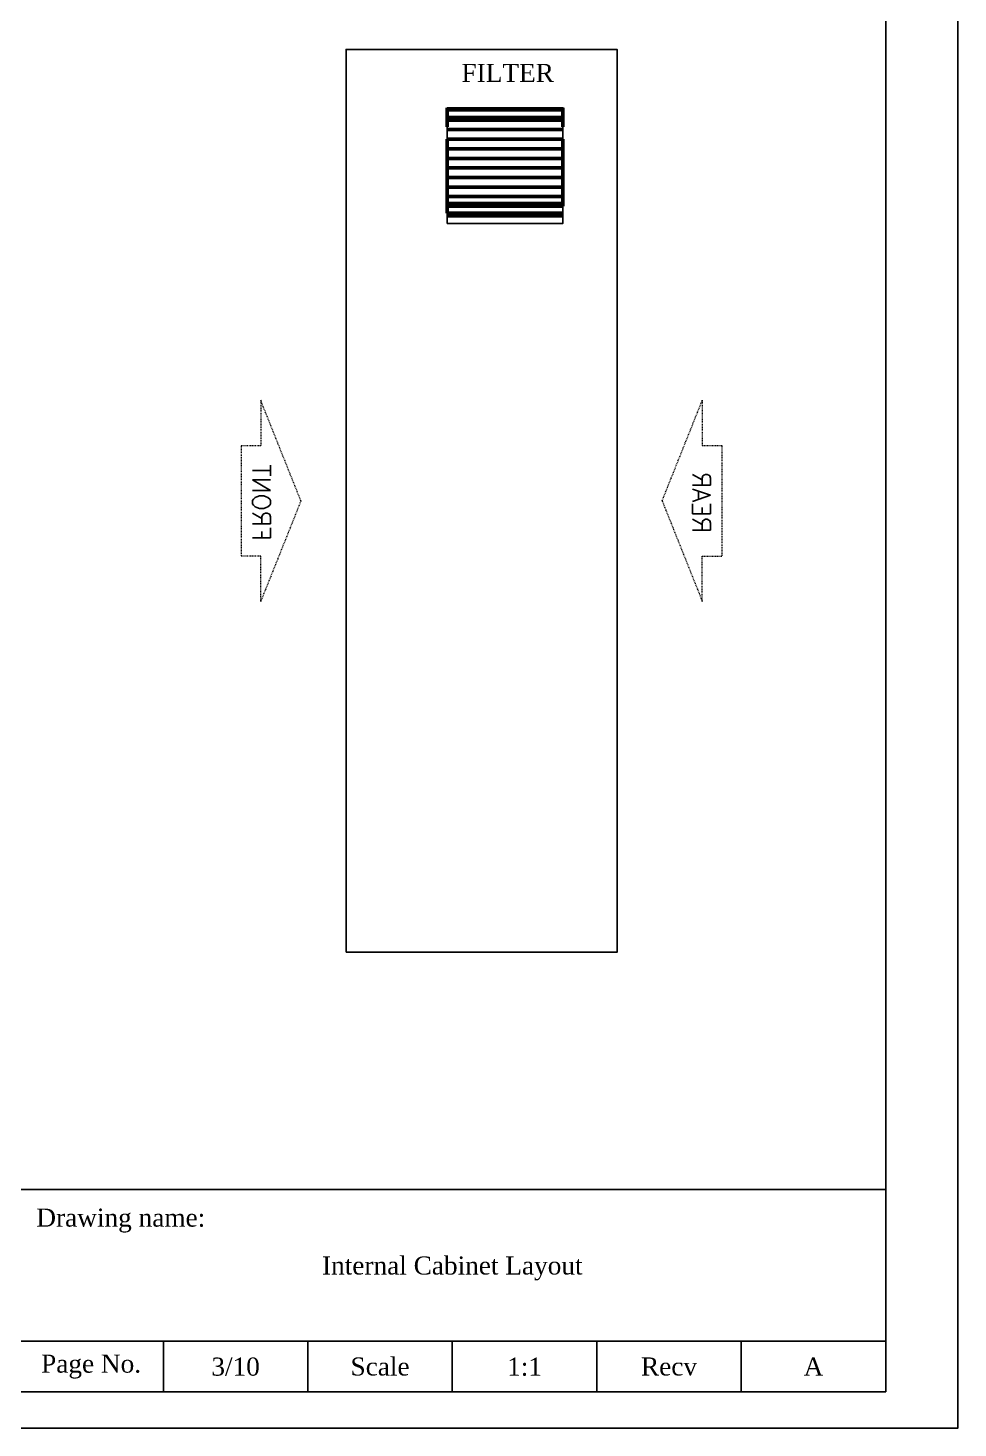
# Model space of a CAD drawing. Header units: millimetres. Extents: x 0 to 900, y 0 to 297.
# Drawn here: x 771.3 to 900, y 0 to 193.8 of the extents above; entities that cross this region are included whole.
import ezdxf
from ezdxf.enums import TextEntityAlignment as Align

# ---------------------------------------------------------------- set-up
doc = ezdxf.new("R2010")
doc.units = ezdxf.units.MM
doc.linetypes.add('PHANTOM', pattern=[2.5, 1.25, -0.25, 0.25, -0.25, 0.25, -0.25])
for name, color, linetype, lineweight in [('6', 6, 'PHANTOM', 9), ('TEXT', 7, 'Continuous', 9), ('외형선(ISO)', 7, 'Continuous', 50)]:
    doc.layers.add(name, color=color, linetype=linetype, lineweight=lineweight)
doc.layers.add('Frame_text', color=3, linetype='Continuous')
doc.styles.add('F20', font='times.ttf', dxfattribs={"height": 20})
doc.styles.add('ROMANS', font='romans.shx', dxfattribs={"width": 0.7, "bigfont": 'whgtxt.shx'})
doc.styles.get("Standard").update_dxf_attribs({"font": 'times.ttf', "height": 2.5})

# ---------------------------------------------------------------- blocks, each defined once
blk = doc.blocks.new('A3_BLOCK')
for p, q in [((410, 287), (410, 5)), ((410, 33), (10, 33)), ((410, 12), (170, 12)), ((310, 12), (310, 5)), ((330, 12), (330, 5)), ((350, 12), (350, 5)), ((370, 12), (370, 5)), ((390, 12), (390, 5)), ((410, 5), (10, 5))]:
    blk.add_line(p, q)
at = {"layer": 'Frame_text'}
blk.add_lwpolyline([(0, 0), (0, 297), (420, 297), (420, 0), (0, 0)], close=True, dxfattribs=at)
at = {"char_height": 2.5}
for s, width, insert, attachment_point in [('Drawing name:', 24.4615, (292.42, 30.38), 1), ('Page No.', 19.9366, (300, 8.5), 5), ('Scale', 19.9366, (340, 8.5), 5), ('Recv', 19.9366, (380, 8.5), 5)]:
    blk.add_mtext_dynamic_manual_height_columns(s, width=width, gutter_width=25, heights=[0], dxfattribs=dict(at, insert=insert, attachment_point=attachment_point))
at = {"layer": 'Frame_text'}
for tag, p in [('DESIGNED', (225, 22.5)), ('DESIGNED_DATE', (270, 22.5)), ('DRAWING_NAME', (350, 22.5)), ('PROJECT_NAME', (90, 19)), ('CHECKED', (225, 15.5)), ('CHECKED_DATE', (270, 15.5)), ('APPROVED', (225, 8.5)), ('APPROVED_DATE', (270, 8.5)), ('PAGE', (320, 8.5)), ('SCALE', (360, 8.5)), ('RECV', (400, 8.5))]:
    blk.add_attdef(tag, text='', height=2.5, dxfattribs=at).set_placement(p, align=Align.MIDDLE_CENTER)
blk = doc.blocks.new('FAN_BLOCK')
blk.add_lwpolyline([(2155.9, 2239.5), (2284, 2239.5), (2284, 2367.5), (2155.9, 2367.5)], close=True)
at = {"layer": '외형선(ISO)', "color": 0}
for p, q in [((2155.9, 2367.5), (2155.9, 2356.9)), ((2155.9, 2367.5), (2155.9, 2356.9)), ((2155.9, 2367.5), (2155.9, 2356.9)), ((2155.9, 2367.5), (2155.9, 2356.9)), ((2155.9, 2367.5), (2155.9, 2356.9)), ((2155.9, 2367.5), (2155.9, 2356.9)), ((2155.9, 2367.5), (2155.9, 2356.9)), ((2155.9, 2367.5), (2155.9, 2356.9)), ((2155.9, 2365.3), (2284, 2365.3)), ((2155.9, 2365.3), (2155.9, 2353.9)), ((2155.9, 2365.3), (2284, 2365.3)), ((2155.9, 2365.3), (2155.9, 2353.9)), ((2155.9, 2365.3), (2284, 2365.3)), ((2155.9, 2365.3), (2155.9, 2353.9)), ((2155.9, 2365.3), (2284, 2365.3)), ((2155.9, 2365.3), (2155.9, 2353.9)), ((2155.9, 2365.3), (2284, 2365.3)), ((2155.9, 2365.3), (2155.9, 2353.9)), ((2155.9, 2365.3), (2284, 2365.3)), ((2155.9, 2365.3), (2155.9, 2353.9)), ((2155.9, 2365.3), (2284, 2365.3)), ((2155.9, 2365.3), (2155.9, 2353.9)), ((2155.9, 2365.3), (2284, 2365.3)), ((2155.9, 2365.3), (2155.9, 2353.9)), ((2284, 2367.5), (2284, 2356.9)), ((2284, 2367.5), (2284, 2356.9)), ((2284, 2367.5), (2284, 2356.9)), ((2284, 2367.5), (2284, 2356.9)), ((2284, 2367.5), (2284, 2356.9)), ((2284, 2367.5), (2284, 2356.9)), ((2284, 2367.5), (2284, 2356.9)), ((2284, 2367.5), (2284, 2356.9)), ((2284, 2365.3), (2284, 2353.9)), ((2284, 2365.3), (2284, 2353.9)), ((2284, 2365.3), (2284, 2353.9)), ((2284, 2365.3), (2284, 2353.9)), ((2284, 2365.3), (2284, 2353.9)), ((2284, 2365.3), (2284, 2353.9)), ((2284, 2365.3), (2284, 2353.9)), ((2284, 2365.3), (2284, 2353.9)), ((2155.9, 2356.9), (2284, 2356.9)), ((2155.9, 2356.9), (2155.9, 2346.3)), ((2155.9, 2356.9), (2284, 2356.9)), ((2155.9, 2356.9), (2155.9, 2346.3)), ((2155.9, 2356.9), (2284, 2356.9)), ((2155.9, 2356.9), (2155.9, 2346.3)), ((2155.9, 2356.9), (2284, 2356.9)), ((2155.9, 2356.9), (2155.9, 2346.3)), ((2155.9, 2356.9), (2284, 2356.9)), ((2155.9, 2356.9), (2155.9, 2346.3)), ((2155.9, 2356.9), (2284, 2356.9)), ((2155.9, 2356.9), (2155.9, 2346.3)), ((2155.9, 2356.9), (2284, 2356.9)), ((2155.9, 2356.9), (2155.9, 2346.3)), ((2155.9, 2356.9), (2155.9, 2346.3)), ((2155.9, 2353.9), (2284, 2353.9)), ((2155.9, 2353.9), (2284, 2353.9)), ((2155.9, 2353.9), (2284, 2353.9)), ((2155.9, 2353.9), (2284, 2353.9)), ((2155.9, 2353.9), (2284, 2353.9)), ((2155.9, 2353.9), (2284, 2353.9)), ((2155.9, 2353.9), (2284, 2353.9)), ((2155.9, 2353.9), (2284, 2353.9)), ((2155.9, 2343.3), (2284, 2343.3)), ((2284, 2356.9), (2284, 2346.3)), ((2284, 2356.9), (2284, 2346.3)), ((2284, 2356.9), (2284, 2346.3)), ((2284, 2356.9), (2284, 2346.3)), ((2284, 2356.9), (2284, 2346.3)), ((2284, 2356.9), (2284, 2346.3)), ((2284, 2356.9), (2284, 2346.3)), ((2284, 2356.9), (2284, 2346.3)), ((2155.9, 2332.7), (2284, 2332.7)), ((2155.9, 2332.7), (2155.9, 2322.1)), ((2155.9, 2332.7), (2284, 2332.7)), ((2155.9, 2332.7), (2155.9, 2322.1)), ((2155.9, 2332.7), (2284, 2332.7)), ((2155.9, 2332.7), (2155.9, 2322.1)), ((2155.9, 2332.7), (2284, 2332.7)), ((2155.9, 2332.7), (2155.9, 2322.1)), ((2155.9, 2332.7), (2284, 2332.7)), ((2155.9, 2332.7), (2155.9, 2322.1)), ((2155.9, 2332.7), (2284, 2332.7)), ((2155.9, 2332.7), (2155.9, 2322.1)), ((2155.9, 2332.7), (2284, 2332.7)), ((2155.9, 2332.7), (2155.9, 2322.1)), ((2155.9, 2332.7), (2284, 2332.7)), ((2155.9, 2332.7), (2155.9, 2322.1)), ((2284, 2332.7), (2284, 2322.1)), ((2284, 2332.7), (2284, 2322.1)), ((2284, 2332.7), (2284, 2322.1)), ((2284, 2332.7), (2284, 2322.1)), ((2284, 2332.7), (2284, 2322.1)), ((2284, 2332.7), (2284, 2322.1)), ((2284, 2332.7), (2284, 2322.1)), ((2284, 2332.7), (2284, 2322.1)), ((2155.9, 2322.1), (2284, 2322.1)), ((2155.9, 2322.1), (2155.9, 2311.5)), ((2155.9, 2322.1), (2284, 2322.1)), ((2155.9, 2322.1), (2155.9, 2311.5)), ((2155.9, 2322.1), (2284, 2322.1)), ((2155.9, 2322.1), (2155.9, 2311.5)), ((2155.9, 2322.1), (2284, 2322.1)), ((2155.9, 2322.1), (2155.9, 2311.5)), ((2155.9, 2322.1), (2284, 2322.1)), ((2155.9, 2322.1), (2155.9, 2311.5)), ((2155.9, 2322.1), (2284, 2322.1)), ((2155.9, 2322.1), (2155.9, 2311.5)), ((2155.9, 2322.1), (2284, 2322.1)), ((2155.9, 2322.1), (2155.9, 2311.5)), ((2155.9, 2322.1), (2284, 2322.1)), ((2155.9, 2322.1), (2155.9, 2311.5)), ((2155.9, 2311.5), (2284, 2311.5)), ((2155.9, 2311.5), (2155.9, 2300.9)), ((2155.9, 2311.5), (2284, 2311.5)), ((2155.9, 2311.5), (2155.9, 2300.9)), ((2155.9, 2311.5), (2284, 2311.5)), ((2155.9, 2311.5), (2155.9, 2300.9)), ((2155.9, 2311.5), (2284, 2311.5)), ((2155.9, 2311.5), (2155.9, 2300.9)), ((2155.9, 2311.5), (2284, 2311.5)), ((2155.9, 2311.5), (2155.9, 2300.9)), ((2155.9, 2311.5), (2284, 2311.5)), ((2155.9, 2311.5), (2155.9, 2300.9)), ((2155.9, 2311.5), (2284, 2311.5)), ((2155.9, 2311.5), (2155.9, 2300.9)), ((2155.9, 2311.5), (2284, 2311.5)), ((2155.9, 2311.5), (2155.9, 2300.9)), ((2284, 2322.1), (2284, 2311.5)), ((2284, 2322.1), (2284, 2311.5)), ((2284, 2322.1), (2284, 2311.5)), ((2284, 2322.1), (2284, 2311.5)), ((2284, 2322.1), (2284, 2311.5)), ((2284, 2322.1), (2284, 2311.5)), ((2284, 2322.1), (2284, 2311.5)), ((2284, 2322.1), (2284, 2311.5)), ((2284, 2311.5), (2284, 2300.9)), ((2284, 2311.5), (2284, 2300.9)), ((2284, 2311.5), (2284, 2300.9)), ((2284, 2311.5), (2284, 2300.9)), ((2284, 2311.5), (2284, 2300.9)), ((2284, 2311.5), (2284, 2300.9)), ((2284, 2311.5), (2284, 2300.9)), ((2284, 2311.5), (2284, 2300.9)), ((2155.9, 2300.9), (2284, 2300.9)), ((2155.9, 2300.9), (2155.9, 2290.3)), ((2155.9, 2300.9), (2284, 2300.9)), ((2155.9, 2300.9), (2155.9, 2290.3)), ((2155.9, 2300.9), (2284, 2300.9)), ((2155.9, 2300.9), (2155.9, 2290.3)), ((2155.9, 2300.9), (2284, 2300.9)), ((2155.9, 2300.9), (2155.9, 2290.3)), ((2155.9, 2300.9), (2284, 2300.9)), ((2155.9, 2300.9), (2155.9, 2290.3)), ((2155.9, 2300.9), (2284, 2300.9)), ((2155.9, 2300.9), (2155.9, 2290.3)), ((2155.9, 2300.9), (2284, 2300.9)), ((2155.9, 2300.9), (2155.9, 2290.3)), ((2155.9, 2300.9), (2284, 2300.9)), ((2155.9, 2300.9), (2155.9, 2290.3)), ((2284, 2300.9), (2284, 2290.3)), ((2284, 2300.9), (2284, 2290.3)), ((2284, 2300.9), (2284, 2290.3)), ((2284, 2300.9), (2284, 2290.3)), ((2284, 2300.9), (2284, 2290.3)), ((2284, 2300.9), (2284, 2290.3)), ((2284, 2300.9), (2284, 2290.3)), ((2284, 2300.9), (2284, 2290.3)), ((2155.9, 2290.3), (2284, 2290.3)), ((2155.9, 2290.3), (2155.9, 2279.7)), ((2155.9, 2290.3), (2284, 2290.3)), ((2155.9, 2290.3), (2155.9, 2279.7)), ((2155.9, 2290.3), (2284, 2290.3)), ((2155.9, 2290.3), (2155.9, 2279.7)), ((2155.9, 2290.3), (2284, 2290.3)), ((2155.9, 2290.3), (2155.9, 2279.7)), ((2155.9, 2290.3), (2284, 2290.3)), ((2155.9, 2290.3), (2155.9, 2279.7)), ((2155.9, 2290.3), (2284, 2290.3)), ((2155.9, 2290.3), (2155.9, 2279.7)), ((2155.9, 2290.3), (2284, 2290.3)), ((2155.9, 2290.3), (2155.9, 2279.7)), ((2155.9, 2290.3), (2284, 2290.3)), ((2155.9, 2290.3), (2155.9, 2279.7)), ((2155.9, 2279.7), (2284, 2279.7)), ((2155.9, 2279.7), (2155.9, 2269.1)), ((2155.9, 2279.7), (2284, 2279.7)), ((2155.9, 2279.7), (2155.9, 2269.1)), ((2155.9, 2279.7), (2284, 2279.7)), ((2155.9, 2279.7), (2155.9, 2269.1)), ((2155.9, 2279.7), (2284, 2279.7)), ((2155.9, 2279.7), (2155.9, 2269.1)), ((2155.9, 2279.7), (2284, 2279.7)), ((2155.9, 2279.7), (2155.9, 2269.1)), ((2155.9, 2279.7), (2284, 2279.7)), ((2155.9, 2279.7), (2155.9, 2269.1)), ((2155.9, 2279.7), (2284, 2279.7)), ((2155.9, 2279.7), (2155.9, 2269.1)), ((2155.9, 2279.7), (2284, 2279.7)), ((2155.9, 2279.7), (2155.9, 2269.1)), ((2284, 2290.3), (2284, 2279.7)), ((2284, 2290.3), (2284, 2279.7)), ((2284, 2290.3), (2284, 2279.7)), ((2284, 2290.3), (2284, 2279.7)), ((2284, 2290.3), (2284, 2279.7)), ((2284, 2290.3), (2284, 2279.7)), ((2284, 2290.3), (2284, 2279.7)), ((2284, 2290.3), (2284, 2279.7)), ((2284, 2279.7), (2284, 2269.1)), ((2284, 2279.7), (2284, 2269.1)), ((2284, 2279.7), (2284, 2269.1)), ((2284, 2279.7), (2284, 2269.1)), ((2284, 2279.7), (2284, 2269.1)), ((2284, 2279.7), (2284, 2269.1)), ((2284, 2279.7), (2284, 2269.1)), ((2284, 2279.7), (2284, 2269.1)), ((2155.9, 2272.1), (2155.9, 2261.5)), ((2155.9, 2272.1), (2155.9, 2261.5)), ((2155.9, 2272.1), (2155.9, 2261.5)), ((2155.9, 2272.1), (2155.9, 2261.5)), ((2155.9, 2272.1), (2155.9, 2261.5)), ((2155.9, 2272.1), (2155.9, 2261.5)), ((2155.9, 2272.1), (2155.9, 2261.5)), ((2155.9, 2272.1), (2155.9, 2261.5)), ((2155.9, 2269.1), (2284, 2269.1)), ((2155.9, 2269.1), (2155.9, 2258.5)), ((2155.9, 2269.1), (2284, 2269.1)), ((2155.9, 2269.1), (2155.9, 2258.5)), ((2155.9, 2269.1), (2284, 2269.1)), ((2155.9, 2269.1), (2155.9, 2258.5)), ((2155.9, 2269.1), (2284, 2269.1)), ((2155.9, 2269.1), (2155.9, 2258.5)), ((2155.9, 2269.1), (2284, 2269.1)), ((2155.9, 2269.1), (2155.9, 2258.5)), ((2155.9, 2269.1), (2284, 2269.1)), ((2155.9, 2269.1), (2155.9, 2258.5)), ((2155.9, 2269.1), (2284, 2269.1)), ((2155.9, 2269.1), (2155.9, 2258.5)), ((2155.9, 2269.1), (2284, 2269.1)), ((2155.9, 2269.1), (2155.9, 2258.5)), ((2284, 2272.1), (2284, 2261.5)), ((2284, 2272.1), (2284, 2261.5)), ((2284, 2272.1), (2284, 2261.5)), ((2284, 2272.1), (2284, 2261.5)), ((2284, 2272.1), (2284, 2261.5)), ((2284, 2272.1), (2284, 2261.5)), ((2284, 2272.1), (2284, 2261.5)), ((2284, 2272.1), (2284, 2261.5)), ((2284, 2269.1), (2284, 2258.5)), ((2284, 2269.1), (2284, 2258.5)), ((2284, 2269.1), (2284, 2258.5)), ((2284, 2269.1), (2284, 2258.5)), ((2284, 2269.1), (2284, 2258.5)), ((2284, 2269.1), (2284, 2258.5)), ((2284, 2269.1), (2284, 2258.5)), ((2284, 2269.1), (2284, 2258.5)), ((2155.9, 2261.5), (2284, 2261.5)), ((2155.9, 2261.5), (2155.9, 2250.9)), ((2155.9, 2261.5), (2284, 2261.5)), ((2155.9, 2261.5), (2155.9, 2250.9)), ((2155.9, 2261.5), (2284, 2261.5)), ((2155.9, 2261.5), (2155.9, 2250.9)), ((2155.9, 2261.5), (2284, 2261.5)), ((2155.9, 2261.5), (2155.9, 2250.9)), ((2155.9, 2261.5), (2284, 2261.5)), ((2155.9, 2261.5), (2155.9, 2250.9)), ((2155.9, 2261.5), (2284, 2261.5)), ((2155.9, 2261.5), (2155.9, 2250.9)), ((2155.9, 2261.5), (2284, 2261.5)), ((2155.9, 2261.5), (2155.9, 2250.9)), ((2155.9, 2261.5), (2155.9, 2250.9)), ((2155.9, 2258.5), (2284, 2258.5)), ((2155.9, 2258.5), (2284, 2258.5)), ((2155.9, 2258.5), (2284, 2258.5)), ((2155.9, 2258.5), (2284, 2258.5)), ((2155.9, 2258.5), (2284, 2258.5)), ((2155.9, 2258.5), (2284, 2258.5)), ((2155.9, 2258.5), (2284, 2258.5)), ((2155.9, 2258.5), (2284, 2258.5)), ((2284, 2250.9), (2155.9, 2250.9)), ((2284, 2250.9), (2155.9, 2250.9)), ((2284, 2250.9), (2155.9, 2250.9)), ((2284, 2250.9), (2155.9, 2250.9)), ((2284, 2250.9), (2155.9, 2250.9)), ((2284, 2250.9), (2155.9, 2250.9)), ((2284, 2250.9), (2155.9, 2250.9)), ((2284, 2250.9), (2155.9, 2250.9)), ((2155.9, 2247.9), (2284, 2247.9))]:
    blk.add_line(p, q, dxfattribs=at)
blk = doc.blocks.new('FONT BLOCK')
at = {"layer": '6', "color": 4}
for p, q in [((3172.9, 1329.3, -0.3), (3217.4, 1440.7, -0.3)), ((3217.4, 1440.7, -0.3), (3217.4, 1390.4, -0.3)), ((3217.4, 1390.4, -0.3), (3238.9, 1390.4, -0.3)), ((3238.9, 1390.4, -0.3), (3238.9, 1268.1, -0.3)), ((3172.9, 1329.3, -0.3), (3217.4, 1217.9, -0.3)), ((3217.4, 1217.9, -0.3), (3217.4, 1268.1, -0.3)), ((3217.4, 1268.1, -0.3), (3238.9, 1268.1, -0.3))]:
    blk.add_line(p, q, dxfattribs=at)
at = {"layer": 'TEXT', "style": 'ROMANS'}
blk.add_text('FRONT', height=20, rotation=90, dxfattribs=at).set_placement((3216.5, 1327.4, -0.3), align=Align.MIDDLE_CENTER)
blk = doc.blocks.new('REAL_BLOCK')
at = {"layer": '6', "color": 4}
for p, q in [((2862.2, 1331.5, -0.5), (2817.7, 1442.9, -0.5)), ((2817.7, 1442.9, -0.5), (2817.7, 1392.7, -0.5)), ((2796.1, 1392.7, -0.5), (2796.1, 1270.4, -0.5)), ((2817.7, 1392.7, -0.5), (2796.1, 1392.7, -0.5)), ((2862.2, 1331.5, -0.5), (2817.7, 1220.2, -0.5)), ((2817.7, 1270.4, -0.5), (2796.1, 1270.4, -0.5)), ((2817.7, 1220.2, -0.5), (2817.7, 1270.4, -0.5))]:
    blk.add_line(p, q, dxfattribs=at)
at = {"layer": 'TEXT', "style": 'ROMANS'}
blk.add_text('REAR', height=20, rotation=90, dxfattribs=at).set_placement((2818.5, 1329.6, -0.5), align=Align.MIDDLE_CENTER)

msp = doc.modelspace()

# ---------------------------------------------------------------- linework, layer by layer
msp.add_lwpolyline([(815.29864806, 65.86792821), (852.79864806, 65.86792821), (852.79864806, 190.86792821), (815.29864806, 190.86792821)], close=True)

# ---------------------------------------------------------------- block references
ref = msp.add_blockref('A3_BLOCK', (480, 0))
ref.add_attrib('SCALE', '1:1', dxfattribs={"layer": 'Frame_text', "height": 2.5}).set_placement((840, 8.5), align=Align.MIDDLE_CENTER)
ref.add_attrib('RECV', 'A', dxfattribs={"layer": 'Frame_text', "height": 2.5}).set_placement((880, 8.5), align=Align.MIDDLE_CENTER)
ref.add_attrib('PAGE', '3/10', dxfattribs={"layer": 'Frame_text', "height": 2.5}).set_placement((800, 8.5), align=Align.MIDDLE_CENTER)
ref.add_attrib('DRAWING_NAME', 'Internal Cabinet Layout', dxfattribs={"layer": 'Frame_text', "height": 2.5}).set_placement((830, 22.5), align=Align.MIDDLE_CENTER)
at = {"yscale": 0.125, "zscale": 0.125}
for name, p, xscale in [('FAN_BLOCK', (559.80416095, -113.15042392), 0.125), ('FONT BLOCK', (1205.65578229, -37.79227015, 0.0375), -0.125), ('REAL_BLOCK', (1216.8201592, -38.07238714, 0.0625), -0.125)]:
    msp.add_blockref(name, p, dxfattribs=dict(at, xscale=xscale))

# ---------------------------------------------------------------- texts
at = {"insert": (831.27058214, 188.8654804), "char_height": 2.5, "attachment_point": 1, "style": 'F20'}
msp.add_mtext_dynamic_manual_height_columns('FILTER', width=10.8148232496, gutter_width=12.5, heights=[0], dxfattribs=at)

doc.saveas('drawing.dxf')
